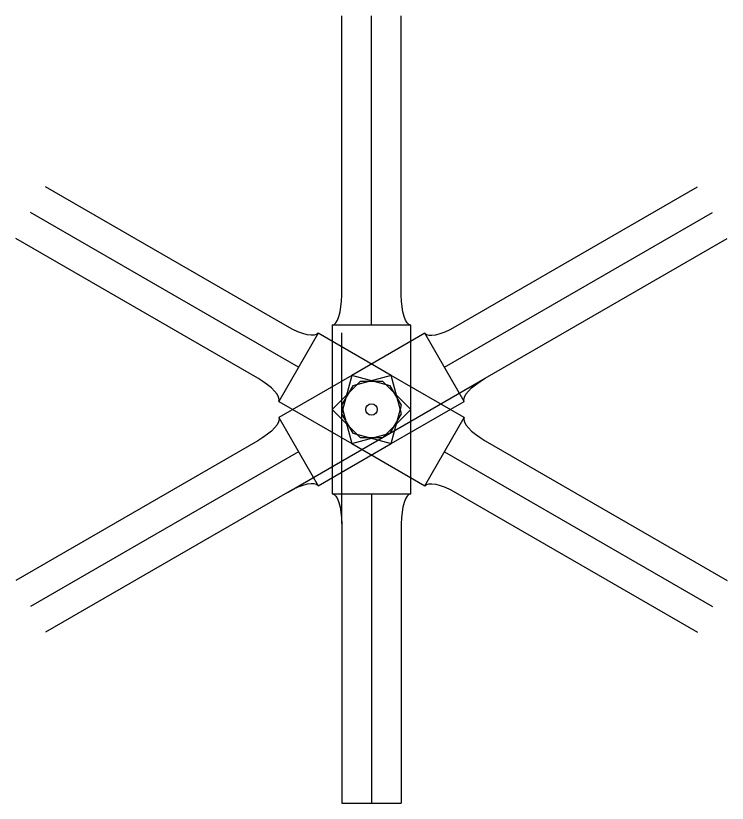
# Model space of a CAD drawing. Header units: millimetres. Extents: x -5795 to 8395, y -1000 to 10778.
# Drawn here: x -2518.3 to -2265.2, y 5913.4 to 6193.4 of the extents above; entities that cross this region are included whole.
import ezdxf

# ---------------------------------------------------------------- set-up
doc = ezdxf.new("R2010")
doc.units = ezdxf.units.MM

msp = doc.modelspace()

# ---------------------------------------------------------------- linework, layer by layer
for p, q in [((-2402.4, 6094), (-2402.4, 6193.39)), ((-2391.79, 6083.39), (-2391.79, 6193.39)), ((-2381.18, 6094), (-2381.18, 6193.39)), ((-2421.65, 6082.88), (-2507.73, 6132.58)), ((-2361.93, 6082.88), (-2275.85, 6132.58)), ((-2417.77, 6068.39), (-2513.03, 6123.39)), ((-2365.81, 6068.39), (-2270.55, 6123.39)), ((-2432.26, 6064.51), (-2518.34, 6114.21)), ((-2351.32, 6064.51), (-2265.24, 6114.21)), ((-2402.4, 6012.79), (-2402.4, 6080.61)), ((-2421.65, 6023.9), (-2351.32, 6064.51)), ((-2432.26, 6042.27), (-2518.34, 5992.58)), ((-2351.32, 6042.27), (-2265.24, 5992.58)), ((-2417.77, 6038.39), (-2513.03, 5983.39)), ((-2365.81, 6038.39), (-2270.55, 5983.39)), ((-2421.65, 6023.9), (-2507.73, 5974.21)), ((-2391.79, 6023.39), (-2391.79, 5913.39)), ((-2361.93, 6023.9), (-2275.85, 5974.21)), ((-2402.4, 6012.79), (-2402.4, 5913.39)), ((-2381.18, 6012.79), (-2381.18, 5913.39))]:
    msp.add_line(p, q)
at = {"color": 1}
for p, q in [((-2377.79, 6083.39), (-2405.79, 6083.39)), ((-2410.77, 6080.52), (-2424.77, 6056.27)), ((-2358.81, 6056.27), (-2372.81, 6080.52)), ((-2424.77, 6050.52), (-2410.77, 6026.27)), ((-2372.81, 6026.27), (-2358.81, 6050.52)), ((-2405.79, 6023.39), (-2377.79, 6023.39))]:
    msp.add_line(p, q, dxfattribs=at)
for points in [[(-2405.79, 6083.39), (-2405.79, 6053.39), (-2395.79, 6043.39), (-2387.79, 6043.39), (-2377.79, 6053.39), (-2377.79, 6083.39)], [(-2424.77, 6056.27), (-2398.79, 6041.27), (-2385.13, 6044.93), (-2381.13, 6051.86), (-2384.79, 6065.52), (-2410.77, 6080.52)], [(-2372.81, 6080.52), (-2398.79, 6065.52), (-2402.45, 6051.86), (-2398.45, 6044.93), (-2384.79, 6041.27), (-2358.81, 6056.27)], [(-2410.77, 6026.27), (-2384.79, 6041.27), (-2381.13, 6054.93), (-2385.13, 6061.86), (-2398.79, 6065.52), (-2424.77, 6050.52)], [(-2358.81, 6050.52), (-2384.79, 6065.52), (-2398.45, 6061.86), (-2402.45, 6054.93), (-2398.79, 6041.27), (-2372.81, 6026.27)], [(-2377.79, 6023.39), (-2377.79, 6053.39), (-2387.79, 6063.39), (-2395.79, 6063.39), (-2405.79, 6053.39), (-2405.79, 6023.39)], [(-2402.4, 5913.39), (-2381.18, 5913.39)]]:
    msp.add_lwpolyline(points)
msp.add_circle((-2391.79, 6053.39), 2)
for centre, major_axis in [((-2405.79, 6094), (0, -10.61)), ((-2363.62, 6085.82), (-9.19, -5.3)), ((-2433.96, 6061.57), (9.19, -5.3)), ((-2349.62, 6045.21), (-9.19, 5.3)), ((-2419.96, 6020.96), (9.19, 5.3)), ((-2377.79, 6012.79), (0, 10.61))]:
    msp.add_ellipse(centre, major_axis=major_axis, ratio=0.319933, start_param=0, end_param=1.570796)
at = {"extrusion": (0, 0, -1)}
for centre, major_axis in [((-2377.79, 6094), (0, -10.61)), ((-2419.96, 6085.82), (9.19, -5.3)), ((-2349.62, 6061.57), (-9.19, -5.3)), ((-2433.96, 6045.21), (9.19, 5.3)), ((-2363.62, 6020.96), (-9.19, 5.3)), ((-2405.79, 6012.79), (0, 10.61))]:
    msp.add_ellipse(centre, major_axis=major_axis, ratio=0.319933, start_param=0, end_param=1.570796, dxfattribs=at)

doc.saveas('drawing.dxf')
